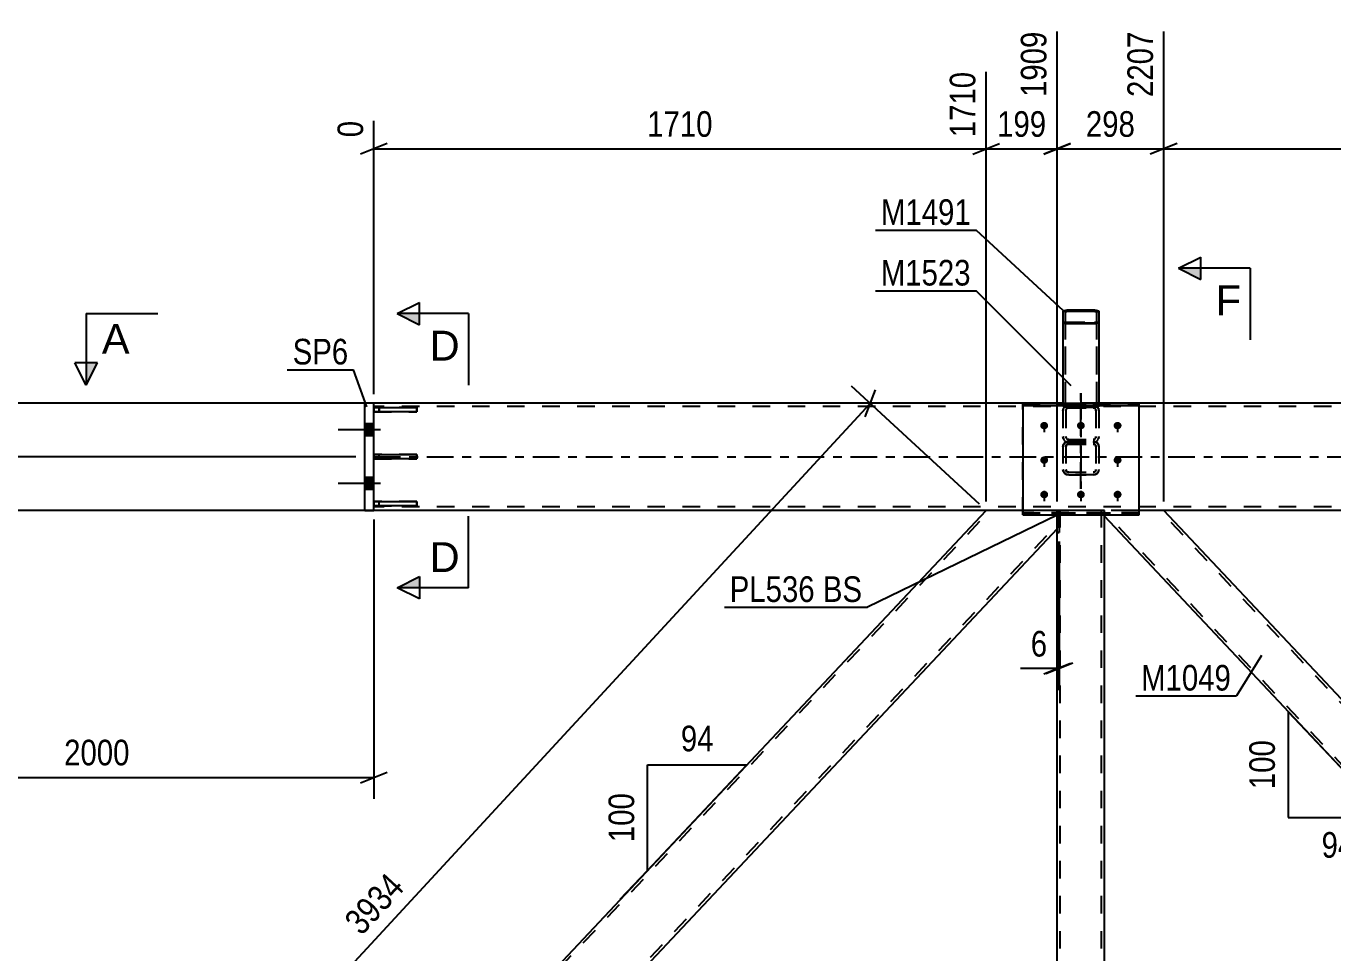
# Model space of a CAD drawing. Header units: millimetres. Extents: x -185 to 1004, y -593 to 248.
# Drawn here: x -57 to 89.1, y -55.4 to 48.1 of the extents above; entities that cross this region are included whole.
import ezdxf

# ---------------------------------------------------------------- set-up
doc = ezdxf.new("R2010")
doc.units = ezdxf.units.MM
doc.linetypes.add('DXK_LINE_DOT2', pattern=[3.9198, 1.9599, -1.9599])
doc.linetypes.add('DXK_LINE_DOT3', pattern=[5.9187, 2.979, -0.9799, 0.9799, -0.9799])
doc.styles.add('Arial', font='ARIAL.TTF', dxfattribs={"height": 0.2})
doc.styles.add('Arial Narrow', font='ARIALN.TTF', dxfattribs={"height": 0.2})

# ---------------------------------------------------------------- blocks, each defined once
blk = doc.blocks.new('Part-761544866-1403 - 1400')
at = {"color": 2, "linetype": 'Continuous'}
for p, q in [((58.95, 16.23), (58.91, 16.16)), ((58.91, 16.16), (58.91, 5.95)), ((59.05, 16.28), (58.95, 16.23)), ((59.21, 16.32), (59.05, 16.28)), ((59.15, 16.16), (59.17, 16.19)), ((59.15, 16.16), (59.15, 15.05)), ((59.17, 16.19), (59.22, 16.22)), ((59.39, 16.33), (59.21, 16.32)), ((59.22, 16.22), (59.3, 16.24)), ((59.3, 16.24), (59.39, 16.25)), ((59.39, 16.33), (62.43, 16.33)), ((59.39, 16.25), (62.43, 16.25)), ((62.61, 16.32), (62.43, 16.33)), ((62.43, 16.25), (62.52, 16.24)), ((62.52, 16.24), (62.6, 16.22)), ((62.6, 16.22), (62.65, 16.19)), ((62.77, 16.28), (62.61, 16.32)), ((62.65, 16.19), (62.67, 16.16)), ((62.67, 16.16), (62.67, 15.05)), ((62.87, 16.23), (62.77, 16.28)), ((62.91, 16.16), (62.87, 16.23)), ((62.91, 16.16), (62.91, 5.95)), ((58.91, 15.05), (58.95, 14.99)), ((58.95, 14.99), (59.05, 14.93)), ((59.05, 14.93), (59.21, 14.89)), ((59.17, 15.02), (59.15, 15.05)), ((59.22, 14.99), (59.17, 15.02)), ((59.21, 14.89), (59.39, 14.88)), ((59.3, 14.97), (59.22, 14.99)), ((59.39, 14.97), (59.3, 14.97)), ((59.39, 14.97), (62.43, 14.97)), ((59.39, 14.88), (62.43, 14.88)), ((62.52, 14.97), (62.43, 14.97)), ((62.43, 14.88), (62.61, 14.89)), ((62.6, 14.99), (62.52, 14.97)), ((62.65, 15.02), (62.6, 14.99)), ((62.61, 14.89), (62.77, 14.93)), ((62.67, 15.05), (62.65, 15.02)), ((62.77, 14.93), (62.87, 14.99)), ((62.87, 14.99), (62.91, 15.05))]:
    blk.add_line(p, q, dxfattribs=at)
at = {"color": 7, "linetype": 'DXK_LINE_DOT2'}
for p, q in [((59.15, 15.05), (59.15, 5.69)), ((62.67, 15.05), (62.67, 5.69)), ((62.91, 6), (58.91, 6)), ((58.91, 5.95), (58.91, 5.69)), ((62.91, 5.95), (62.91, 5.69)), ((58.91, 5.83), (59.15, 5.83)), ((58.95, 5.62), (58.91, 5.69)), ((59.05, 5.56), (58.95, 5.62)), ((59.21, 5.53), (59.05, 5.56)), ((59.15, 5.69), (59.17, 5.65)), ((59.17, 5.65), (59.22, 5.63)), ((59.39, 5.51), (59.21, 5.53)), ((59.22, 5.63), (59.3, 5.61)), ((59.3, 5.61), (59.39, 5.6)), ((59.39, 5.6), (62.43, 5.6)), ((59.39, 5.51), (62.43, 5.51)), ((62.43, 5.6), (62.52, 5.61)), ((62.61, 5.53), (62.43, 5.51)), ((62.52, 5.61), (62.6, 5.63)), ((62.6, 5.63), (62.65, 5.65)), ((62.77, 5.56), (62.61, 5.53)), ((62.65, 5.65), (62.67, 5.69)), ((62.67, 5.83), (62.91, 5.83)), ((62.87, 5.62), (62.77, 5.56)), ((62.91, 5.69), (62.87, 5.62))]:
    blk.add_line(p, q, dxfattribs=at)
blk = doc.blocks.new('Part-761544866-1404 - 1400')
at = {"color": 2, "linetype": 'Continuous'}
for p, q in [((58.91, 16.22), (58.95, 16.29)), ((58.91, 16.22), (58.91, 6)), ((58.95, 16.29), (59.05, 16.35)), ((59.05, 16.35), (59.21, 16.38)), ((59.21, 16.38), (59.39, 16.4)), ((59.39, 16.4), (62.43, 16.4)), ((62.43, 16.4), (62.61, 16.38)), ((62.61, 16.38), (62.77, 16.35)), ((62.77, 16.35), (62.87, 16.29)), ((62.87, 16.29), (62.91, 16.22)), ((62.91, 16.22), (62.91, 16.16))]:
    blk.add_line(p, q, dxfattribs=at)
at = {"color": 7, "linetype": 'DXK_LINE_DOT2'}
for p, q in [((59.17, 16.26), (59.15, 16.22)), ((59.15, 16.22), (59.15, 5.68)), ((59.22, 16.28), (59.17, 16.26)), ((59.3, 16.3), (59.22, 16.28)), ((59.39, 16.31), (59.3, 16.3)), ((59.39, 16.31), (62.43, 16.31)), ((62.52, 16.3), (62.43, 16.31)), ((62.6, 16.28), (62.52, 16.3)), ((62.65, 16.26), (62.6, 16.28)), ((62.67, 16.22), (62.65, 16.26)), ((62.67, 16.22), (62.67, 5.68)), ((62.91, 16.16), (62.91, 5.68)), ((58.95, 15.05), (58.91, 15.12)), ((59.05, 14.99), (58.95, 15.05)), ((59.21, 14.95), (59.05, 14.99)), ((59.15, 15.12), (59.17, 15.08)), ((59.17, 15.08), (59.22, 15.05)), ((59.39, 14.94), (59.21, 14.95)), ((59.22, 15.05), (59.3, 15.04)), ((59.3, 15.04), (59.39, 15.03)), ((59.39, 15.03), (62.43, 15.03)), ((59.39, 14.94), (62.43, 14.94)), ((62.43, 15.03), (62.52, 15.04)), ((62.61, 14.95), (62.43, 14.94)), ((62.52, 15.04), (62.6, 15.05)), ((62.6, 15.05), (62.65, 15.08)), ((62.77, 14.99), (62.61, 14.95)), ((62.65, 15.08), (62.67, 15.12)), ((62.87, 15.05), (62.77, 14.99)), ((62.91, 15.12), (62.87, 15.05)), ((62.91, 6), (58.91, 6)), ((58.91, 6), (58.91, 5.68)), ((58.91, 5.83), (59.15, 5.83)), ((58.91, 5.68), (58.95, 5.61)), ((58.95, 5.61), (59.05, 5.56)), ((59.05, 5.56), (59.21, 5.52)), ((59.17, 5.65), (59.15, 5.68)), ((59.22, 5.62), (59.17, 5.65)), ((59.21, 5.52), (59.39, 5.51)), ((59.3, 5.6), (59.22, 5.62)), ((59.39, 5.59), (59.3, 5.6)), ((62.43, 5.59), (59.39, 5.59)), ((62.43, 5.51), (59.39, 5.51)), ((62.52, 5.6), (62.43, 5.59)), ((62.43, 5.51), (62.61, 5.52)), ((62.6, 5.62), (62.52, 5.6)), ((62.65, 5.65), (62.6, 5.62)), ((62.61, 5.52), (62.77, 5.56)), ((62.67, 5.68), (62.65, 5.65)), ((62.67, 5.83), (62.91, 5.83)), ((62.77, 5.56), (62.87, 5.61)), ((62.87, 5.61), (62.91, 5.68))]:
    blk.add_line(p, q, dxfattribs=at)
blk = doc.blocks.new('Part-761544866-1438 - 1400')
at = {"color": 7, "linetype": 'DXK_LINE_DOT2'}
for p, q in [((172.07, -6), (63.54, -121.41)), ((178.26, -6.19), (69.73, -121.6)), ((178.26, -6), (171.64, -6)), ((120.9, -59.95), (117.28, -63.8)), ((124.53, -63.8), (120.9, -67.65)), ((70.17, -121.6), (63.54, -121.6))]:
    blk.add_line(p, q, dxfattribs=at)
at = {"color": 2, "linetype": 'Continuous'}
for p, q in [((171.64, -6), (120.9, -59.95)), ((178.26, -6.66), (124.53, -63.8)), ((178.26, -6.66), (178.26, -6)), ((117.28, -63.8), (63.54, -120.94)), ((120.9, -67.65), (70.17, -121.6)), ((63.54, -121.6), (63.54, -120.94))]:
    blk.add_line(p, q, dxfattribs=at)
blk = doc.blocks.new('Part-761544866-1995 - 1400')
at = {"color": 7, "linetype": 'DXK_LINE_DOT3'}
blk.add_line((60.91, 7.12), (60.91, -3.58), dxfattribs=at)
at = {"color": 7, "linetype": 'DXK_LINE_DOT2'}
for p, q in [((58.91, 5.14), (58.96, 5.41)), ((58.91, 5.14), (58.91, -1.44)), ((59.26, 5.28), (59.23, 5.14)), ((59.23, 5.14), (59.23, -1.44)), ((59.31, 5.77), (59.55, 5.83)), ((59.55, 5.49), (59.43, 5.46)), ((59.55, 5.83), (62.27, 5.83)), ((59.55, 5.49), (62.27, 5.49)), ((62.27, 5.83), (62.52, 5.77)), ((62.39, 5.46), (62.27, 5.49)), ((62.59, 5.14), (62.57, 5.28)), ((62.59, 5.14), (62.59, -1.44)), ((62.86, 5.41), (62.91, 5.14)), ((62.91, 5.14), (62.91, -1.44)), ((58.96, 1.99), (58.91, 2.25)), ((59.1, 1.55), (58.96, 1.35)), ((59.31, 1.68), (59.1, 1.55)), ((59.23, 2.25), (59.26, 2.12)), ((59.55, 1.72), (59.31, 1.68)), ((59.55, 1.57), (59.31, 1.62)), ((59.43, 1.94), (59.55, 1.91)), ((59.55, 1.91), (62.27, 1.91)), ((59.55, 1.72), (62.27, 1.72)), ((59.55, 1.57), (62.27, 1.57)), ((62.27, 1.91), (62.39, 1.94)), ((62.52, 1.68), (62.27, 1.72)), ((62.52, 1.62), (62.27, 1.57)), ((62.72, 1.55), (62.52, 1.68)), ((62.57, 2.12), (62.59, 2.25)), ((62.86, 1.35), (62.72, 1.55)), ((62.91, 2.25), (62.86, 1.99)), ((58.96, 1.35), (58.91, 1.12)), ((59.23, 1.12), (59.26, 1.24)), ((59.26, 1.24), (59.32, 1.33)), ((59.32, 1.33), (59.43, 1.4)), ((59.43, 1.4), (59.55, 1.42)), ((59.55, 1.42), (62.27, 1.42)), ((62.27, 1.42), (62.39, 1.4)), ((62.39, 1.4), (62.5, 1.33)), ((62.5, 1.33), (62.57, 1.24)), ((62.57, 1.24), (62.59, 1.12)), ((62.91, 1.12), (62.86, 1.35)), ((58.91, -1.44), (58.96, -1.67)), ((59.26, -1.55), (59.23, -1.44)), ((62.59, -1.44), (62.57, -1.55)), ((62.86, -1.67), (62.91, -1.44)), ((58.96, -1.67), (59.1, -1.86)), ((59.1, -1.86), (59.31, -1.99)), ((59.32, -1.65), (59.26, -1.55)), ((59.31, -1.99), (59.55, -2.04)), ((59.43, -1.71), (59.32, -1.65)), ((59.55, -1.74), (59.43, -1.71)), ((59.55, -1.74), (62.27, -1.74)), ((59.55, -2.04), (62.27, -2.04)), ((62.39, -1.71), (62.27, -1.74)), ((62.27, -2.04), (62.52, -1.99)), ((62.5, -1.65), (62.39, -1.71)), ((62.57, -1.55), (62.5, -1.65)), ((62.52, -1.99), (62.72, -1.86)), ((62.72, -1.86), (62.86, -1.67))]:
    blk.add_line(p, q, dxfattribs=at)
for centre, radius, start, end in [((59.58, 5.17), 0.662, 114.32, 159.2417), ((59.56, 5.16), 0.331, 114.32, 159.2417), ((62.26, 5.16), 0.331, 20.7583, 65.68), ((62.24, 5.17), 0.662, 20.7583, 65.68), ((59.58, 2.22), 0.662, 200.7583, 245.68), ((59.56, 2.24), 0.331, 200.7583, 245.68), ((62.26, 2.24), 0.331, 294.32, 339.2417), ((62.24, 2.22), 0.662, 294.32, 339.2417)]:
    blk.add_arc(centre, radius, start, end, dxfattribs=at)
blk = doc.blocks.new('Bolt-761544866-2070 - 1400')
at = {"linetype": 'Continuous'}
for points in [[(56.81, 3.89), (56.9, 3.88), (56.99, 3.85), (57.07, 3.81), (57.14, 3.75), (57.19, 3.68), (57.23, 3.6), (57.25, 3.52), (57.25, 3.43), (57.23, 3.35), (57.19, 3.27), (57.14, 3.2), (57.07, 3.14), (56.99, 3.1), (56.9, 3.07), (56.81, 3.06), (56.72, 3.07), (56.63, 3.1), (56.55, 3.14), (56.48, 3.2), (56.43, 3.27), (56.39, 3.35), (56.37, 3.43), (56.37, 3.52), (56.39, 3.6), (56.43, 3.68), (56.48, 3.75), (56.55, 3.81), (56.63, 3.85), (56.72, 3.88)], [(60.91, 3.89), (61, 3.88), (61.09, 3.85), (61.17, 3.81), (61.24, 3.75), (61.29, 3.68), (61.33, 3.6), (61.35, 3.52), (61.35, 3.43), (61.33, 3.35), (61.29, 3.27), (61.24, 3.2), (61.17, 3.14), (61.09, 3.1), (61, 3.07), (60.91, 3.06), (60.82, 3.07), (60.73, 3.1), (60.65, 3.14), (60.58, 3.2), (60.53, 3.27), (60.49, 3.35), (60.47, 3.43), (60.47, 3.52), (60.49, 3.6), (60.53, 3.68), (60.58, 3.75), (60.65, 3.81), (60.73, 3.85), (60.82, 3.88)], [(65.01, 3.89), (65.1, 3.88), (65.19, 3.85), (65.27, 3.81), (65.34, 3.75), (65.39, 3.68), (65.43, 3.6), (65.45, 3.52), (65.45, 3.43), (65.43, 3.35), (65.39, 3.27), (65.34, 3.2), (65.27, 3.14), (65.19, 3.1), (65.1, 3.07), (65.01, 3.06), (64.92, 3.07), (64.83, 3.1), (64.75, 3.14), (64.68, 3.2), (64.63, 3.27), (64.59, 3.35), (64.57, 3.43), (64.57, 3.52), (64.59, 3.6), (64.63, 3.68), (64.68, 3.75), (64.75, 3.81), (64.83, 3.85), (64.92, 3.88)], [(56.81, 0.04), (56.9, 0.03), (56.99, 0), (57.07, -0.04), (57.14, -0.1), (57.19, -0.17), (57.23, -0.25), (57.25, -0.33), (57.25, -0.42), (57.23, -0.5), (57.19, -0.58), (57.14, -0.65), (57.07, -0.71), (56.99, -0.75), (56.9, -0.78), (56.81, -0.79), (56.72, -0.78), (56.63, -0.75), (56.55, -0.71), (56.48, -0.65), (56.43, -0.58), (56.39, -0.5), (56.37, -0.42), (56.37, -0.33), (56.39, -0.25), (56.43, -0.17), (56.48, -0.1), (56.55, -0.04), (56.63, 0), (56.72, 0.03)], [(65.01, 0.04), (65.1, 0.03), (65.19, 0), (65.27, -0.04), (65.34, -0.1), (65.39, -0.17), (65.43, -0.25), (65.45, -0.33), (65.45, -0.42), (65.43, -0.5), (65.39, -0.58), (65.34, -0.65), (65.27, -0.71), (65.19, -0.75), (65.1, -0.78), (65.01, -0.79), (64.92, -0.78), (64.83, -0.75), (64.75, -0.71), (64.68, -0.65), (64.63, -0.58), (64.59, -0.5), (64.57, -0.42), (64.57, -0.33), (64.59, -0.25), (64.63, -0.17), (64.68, -0.1), (64.75, -0.04), (64.83, 0), (64.92, 0.03)], [(56.81, -3.82), (56.9, -3.83), (56.99, -3.85), (57.07, -3.89), (57.14, -3.95), (57.19, -4.02), (57.23, -4.1), (57.25, -4.19), (57.25, -4.27), (57.23, -4.36), (57.19, -4.44), (57.14, -4.51), (57.07, -4.56), (56.99, -4.61), (56.9, -4.63), (56.81, -4.64), (56.72, -4.63), (56.63, -4.61), (56.55, -4.56), (56.48, -4.51), (56.43, -4.44), (56.39, -4.36), (56.37, -4.27), (56.37, -4.19), (56.39, -4.1), (56.43, -4.02), (56.48, -3.95), (56.55, -3.89), (56.63, -3.85), (56.72, -3.83)], [(60.91, -3.82), (61, -3.83), (61.09, -3.85), (61.17, -3.89), (61.24, -3.95), (61.29, -4.02), (61.33, -4.1), (61.35, -4.19), (61.35, -4.27), (61.33, -4.36), (61.29, -4.44), (61.24, -4.51), (61.17, -4.56), (61.09, -4.61), (61, -4.63), (60.91, -4.64), (60.82, -4.63), (60.73, -4.61), (60.65, -4.56), (60.58, -4.51), (60.53, -4.44), (60.49, -4.36), (60.47, -4.27), (60.47, -4.19), (60.49, -4.1), (60.53, -4.02), (60.58, -3.95), (60.65, -3.89), (60.73, -3.85), (60.82, -3.83)], [(65.01, -3.82), (65.1, -3.83), (65.19, -3.85), (65.27, -3.89), (65.34, -3.95), (65.39, -4.02), (65.43, -4.1), (65.45, -4.19), (65.45, -4.27), (65.43, -4.36), (65.39, -4.44), (65.34, -4.51), (65.27, -4.56), (65.19, -4.61), (65.1, -4.63), (65.01, -4.64), (64.92, -4.63), (64.83, -4.61), (64.75, -4.56), (64.68, -4.51), (64.63, -4.44), (64.59, -4.36), (64.57, -4.27), (64.57, -4.19), (64.59, -4.1), (64.63, -4.02), (64.68, -3.95), (64.75, -3.89), (64.83, -3.85), (64.92, -3.83)]]:
    blk.add_hatch(color=1, dxfattribs=at).paths.add_polyline_path(points)
at = {"color": 1, "linetype": 'Continuous'}
for p, q in [((56.81, 3.87), (56.81, 2.74)), ((60.91, 3.87), (60.91, 2.74)), ((65.01, 3.87), (65.01, 2.74)), ((56.81, 0.02), (56.81, -1.12)), ((65.01, 0.02), (65.01, -1.12)), ((56.81, -3.83), (56.81, -4.97)), ((60.91, -3.83), (60.91, -4.97)), ((65.01, -3.83), (65.01, -4.97))]:
    blk.add_line(p, q, dxfattribs=at)
blk = doc.blocks.new('Part-761544866-1566 - 1400')
at = {"color": 2, "linetype": 'Continuous'}
for p, q in [((-19.1, -6), (-19.1, 6)), ((-18.1, 6), (-19.1, 6)), ((-18.1, -6), (-18.1, 6)), ((-19.1, -6), (-18.1, -6))]:
    blk.add_line(p, q, dxfattribs=at)
blk = doc.blocks.new('Part-761544866-1634 - 1400')
at = {"color": 2, "linetype": 'Continuous'}
for p, q in [((-56.46, -119.54), (50.32, -6)), ((50.38, -6), (50.38, -6)), ((54.41, -6), (50.38, -6)), ((58.26, -7.13), (58.26, -6.48)), ((58.26, -8.06), (5.84, -63.8)), ((-48.51, -121.6), (0.9, -69.05)), ((-56.46, -121.6), (-56.46, -119.54)), ((-56.46, -121.6), (-48.58, -121.6))]:
    blk.add_line(p, q, dxfattribs=at)
at = {"color": 7, "linetype": 'DXK_LINE_DOT2'}
for p, q in [((-56.46, -120), (50.76, -6)), ((50.38, -6), (50.32, -6)), ((58.26, -6), (54.41, -6)), ((58.26, -6.48), (58.26, -6)), ((58.26, -8.06), (58.26, -7.13)), ((-48.95, -121.6), (58.26, -7.59)), ((5.84, -63.8), (0.9, -69.05)), ((-48.58, -121.6), (-48.51, -121.6))]:
    blk.add_line(p, q, dxfattribs=at)
blk = doc.blocks.new('Part-761544866-1854 - 1400')
at = {"color": 2, "linetype": 'Continuous'}
for p, q in [((-18.1, -5.5), (-18.1, -5.02)), ((-18.1, -5.02), (-13.3, -5.02)), ((-13.3, -5.5), (-18.1, -5.5)), ((-13.3, -5.02), (-13.3, -5.5))]:
    blk.add_line(p, q, dxfattribs=at)
at = {"color": 7, "linetype": 'DXK_LINE_DOT2'}
blk.add_line((-17.5, -5.5), (-17.5, -5.02), dxfattribs=at)
blk = doc.blocks.new('Part-761544866-1824 - 1400')
at = {"color": 7, "linetype": 'DXK_LINE_DOT2'}
for p, q in [((58.5, -6), (58.26, -6)), ((58.26, -6.48), (58.26, -6)), ((58.5, -6.48), (58.5, -6))]:
    blk.add_line(p, q, dxfattribs=at)
at = {"color": 2, "linetype": 'Continuous'}
for p, q in [((58.26, -8.46), (58.26, -6.48)), ((58.5, -6.48), (58.5, -8.46)), ((58.5, -8.46), (58.26, -8.46))]:
    blk.add_line(p, q, dxfattribs=at)
blk = doc.blocks.new('Part-761544866-1829 - 1400')
at = {"color": 7, "linetype": 'DXK_LINE_DOT2'}
for p, q in [((58.26, -6), (58.5, -6)), ((58.26, -6), (58.26, -8.46)), ((58.5, -6), (58.5, -8.46)), ((58.26, -8.46), (58.5, -8.46))]:
    blk.add_line(p, q, dxfattribs=at)
blk = doc.blocks.new('Part-761544866-1851 - 1400')
at = {"color": 7, "linetype": 'DXK_LINE_DOT2'}
for p, q in [((-13.3, -5.02), (-18.1, -5.02)), ((-18.1, -5.02), (-18.1, -5.5)), ((-18.1, -5.5), (-13.3, -5.5)), ((-17.5, -5.5), (-17.5, -5.02)), ((-13.3, -5.5), (-13.3, -5.02))]:
    blk.add_line(p, q, dxfattribs=at)
blk = doc.blocks.new('Part-761544866-1852 - 1400')
at = {"color": 7, "linetype": 'DXK_LINE_DOT2'}
for p, q in [((-13.3, 5.5), (-18.1, 5.5)), ((-18.1, 5.5), (-18.1, 5.02)), ((-18.1, 5.02), (-13.3, 5.02)), ((-17.5, 5.5), (-17.5, 5.02)), ((-13.3, 5.02), (-13.3, 5.5))]:
    blk.add_line(p, q, dxfattribs=at)
blk = doc.blocks.new('Part-761544866-1853 - 1400')
at = {"color": 7, "linetype": 'DXK_LINE_DOT2'}
for p, q in [((-13.3, 0.24), (-18.1, 0.24)), ((-18.1, 0.24), (-18.1, -0.24)), ((-17.5, -0.24), (-17.5, 0.24)), ((-13.3, -0.24), (-13.3, 0.24)), ((-18.1, -0.24), (-13.3, -0.24))]:
    blk.add_line(p, q, dxfattribs=at)
blk = doc.blocks.new('Part-761544866-1855 - 1400')
at = {"color": 2, "linetype": 'Continuous'}
for p, q in [((-18.1, 5.5), (-13.3, 5.5)), ((-18.1, 5.5), (-18.1, 5.02)), ((-13.3, 5.02), (-18.1, 5.02)), ((-13.3, 5.5), (-13.3, 5.02))]:
    blk.add_line(p, q, dxfattribs=at)
at = {"color": 7, "linetype": 'DXK_LINE_DOT2'}
blk.add_line((-17.5, 5.02), (-17.5, 5.5), dxfattribs=at)
blk = doc.blocks.new('Part-761544866-2069 - 1400')
at = {"color": 2, "linetype": 'Continuous'}
for p, q in [((67.41, 5.95), (54.41, 5.95)), ((54.41, 5.95), (54.41, -6.48)), ((67.41, -6.48), (67.41, 5.95)), ((54.41, 5.73), (67.41, 5.73)), ((54.41, -6.48), (67.41, -6.48))]:
    blk.add_line(p, q, dxfattribs=at)
at = {"color": 7, "linetype": 'DXK_LINE_DOT2'}
blk.add_line((54.41, -6.27), (67.41, -6.27), dxfattribs=at)
blk = doc.blocks.new('Part-761544866-1856 - 1400')
at = {"color": 2, "linetype": 'Continuous'}
for p, q in [((-18.1, -0.24), (-18.1, 0.24)), ((-18.1, 0.24), (-13.3, 0.24)), ((-13.3, 0.24), (-13.3, -0.24)), ((-13.3, -0.24), (-18.1, -0.24))]:
    blk.add_line(p, q, dxfattribs=at)
at = {"color": 7, "linetype": 'DXK_LINE_DOT2'}
blk.add_line((-17.5, -0.24), (-17.5, 0.24), dxfattribs=at)
blk = doc.blocks.new('Part-761544866-1874 - 1400')
at = {"color": 2, "linetype": 'Continuous'}
for p, q in [((58.91, 6), (-18.1, 6)), ((298.9, 6), (62.91, 6)), ((50.38, -6), (-18.1, -6)), ((294.4, -6), (67.41, -6))]:
    blk.add_line(p, q, dxfattribs=at)
at = {"color": 7, "linetype": 'DXK_LINE_DOT2'}
for p, q in [((-18.1, -6), (-18.1, 6)), ((62.91, 6), (58.91, 6)), ((919.9, 5.6), (-18.1, 5.6)), ((919.9, -5.6), (-18.1, -5.6)), ((67.41, -6), (50.38, -6))]:
    blk.add_line(p, q, dxfattribs=at)
at = {"color": 7, "linetype": 'DXK_LINE_DOT3'}
blk.add_line((-18.1, 0), (919.9, 0), dxfattribs=at)
blk = doc.blocks.new('Part-761544866-1945 - 1400')
at = {"color": 7, "linetype": 'DXK_LINE_DOT2'}
for p, q in [((70.17, -6), (63.54, -6)), ((63.54, -6.48), (63.54, -6)), ((117.5, -63.57), (63.54, -6.19)), ((120.68, -60.18), (69.73, -6)), ((120.87, -59.98), (120.46, -60.41)), ((117.5, -63.57), (117.51, -63.55))]:
    blk.add_line(p, q, dxfattribs=at)
at = {"color": 2, "linetype": 'Continuous'}
for p, q in [((63.54, -6.66), (63.54, -6.48)), ((117.28, -63.8), (63.54, -6.66)), ((120.9, -59.95), (70.17, -6)), ((120.46, -60.41), (117.28, -63.8)), ((120.9, -59.95), (120.46, -60.41))]:
    blk.add_line(p, q, dxfattribs=at)
blk = doc.blocks.new('Part-761544866-1970 - 1400')
at = {"color": 7, "linetype": 'DXK_LINE_DOT2'}
for p, q in [((63.54, -6), (58.26, -6)), ((58.26, -8.46), (58.26, -6)), ((58.58, -121.6), (58.58, -6)), ((63.22, -121.6), (63.22, -6)), ((63.54, -6.66), (63.54, -6)), ((58.26, -121.6), (58.26, -119.14)), ((63.54, -121.6), (63.54, -120.94)), ((63.54, -121.6), (58.26, -121.6))]:
    blk.add_line(p, q, dxfattribs=at)
at = {"color": 2, "linetype": 'Continuous'}
for p, q in [((63.54, -120.94), (63.54, -6.66)), ((58.26, -119.14), (58.26, -8.46))]:
    blk.add_line(p, q, dxfattribs=at)
blk = doc.blocks.new('Bolt-761544866-2051 - 1400')
at = {"linetype": 'Continuous'}
for points in [[(-19.1, 3.66), (-19.1, 2.34), (-18.1, 2.34), (-18.1, 3.66)], [(-19.1, 3.66), (-19.1, 2.34), (-18.1, 2.34), (-18.1, 3.66)], [(-19.1, -2.34), (-19.1, -3.66), (-18.1, -3.66), (-18.1, -2.34)], [(-19.1, -2.34), (-19.1, -3.66), (-18.1, -3.66), (-18.1, -2.34)]]:
    blk.add_hatch(color=1, dxfattribs=at).paths.add_polyline_path(points)
at = {"color": 1, "linetype": 'Continuous'}
for p, q in [((-17.34, 3), (-22.1, 3)), ((-17.34, 3), (-22.1, 3)), ((-18.1, 3.66), (-19.1, 3.66)), ((-18.1, 3.66), (-19.1, 3.66)), ((-18.1, 2.34), (-19.1, 2.34)), ((-18.1, 2.34), (-19.1, 2.34)), ((-18.1, -2.34), (-19.1, -2.34)), ((-18.1, -2.34), (-19.1, -2.34)), ((-17.34, -3), (-22.1, -3)), ((-17.34, -3), (-22.1, -3)), ((-18.1, -3.66), (-19.1, -3.66)), ((-18.1, -3.66), (-19.1, -3.66))]:
    blk.add_line(p, q, dxfattribs=at)
blk = doc.blocks.new('Part-761544866-2052 - 1400')
at = {"color": 7, "linetype": 'DXK_LINE_DOT3'}
blk.add_line((60.91, -3.58), (60.91, 7.12), dxfattribs=at)
at = {"color": 7, "linetype": 'DXK_LINE_DOT2'}
for p, q in [((58.96, 5.41), (58.91, 5.14)), ((58.91, 5.14), (58.91, -1.44)), ((59.23, 5.14), (59.26, 5.27)), ((59.23, 5.14), (59.23, -1.44)), ((59.55, 5.83), (59.31, 5.77)), ((59.43, 5.46), (59.55, 5.48)), ((59.55, 5.83), (62.27, 5.83)), ((59.55, 5.48), (62.27, 5.48)), ((62.52, 5.77), (62.27, 5.83)), ((62.27, 5.48), (62.39, 5.46)), ((62.57, 5.27), (62.59, 5.14)), ((62.59, 5.14), (62.59, -1.44)), ((62.91, 5.14), (62.86, 5.41)), ((62.91, 5.14), (62.91, -1.44)), ((58.91, 2.25), (58.96, 1.99)), ((58.96, 1.35), (59.1, 1.55)), ((59.1, 1.55), (59.31, 1.68)), ((59.26, 2.12), (59.23, 2.25)), ((59.31, 1.68), (59.55, 1.72)), ((59.31, 1.62), (59.43, 1.59)), ((59.55, 1.91), (59.43, 1.94)), ((59.43, 1.59), (59.55, 1.57)), ((59.55, 1.91), (62.27, 1.91)), ((59.55, 1.72), (62.27, 1.72)), ((59.55, 1.57), (62.27, 1.57)), ((62.39, 1.94), (62.27, 1.91)), ((62.27, 1.72), (62.52, 1.68)), ((62.27, 1.57), (62.5, 1.62)), ((62.5, 1.62), (62.52, 1.62)), ((62.52, 1.68), (62.72, 1.55)), ((62.59, 2.25), (62.57, 2.12)), ((62.72, 1.55), (62.86, 1.35)), ((62.86, 1.99), (62.91, 2.25)), ((58.91, 1.12), (58.96, 1.35)), ((59.26, 1.23), (59.23, 1.12)), ((59.32, 1.33), (59.26, 1.23)), ((59.43, 1.4), (59.32, 1.33)), ((59.55, 1.42), (59.43, 1.4)), ((59.55, 1.42), (62.27, 1.42)), ((62.39, 1.4), (62.27, 1.42)), ((62.5, 1.33), (62.39, 1.4)), ((62.57, 1.23), (62.5, 1.33)), ((62.59, 1.12), (62.57, 1.23)), ((62.86, 1.35), (62.91, 1.12)), ((58.96, -1.67), (58.91, -1.44)), ((59.23, -1.44), (59.26, -1.55)), ((62.57, -1.55), (62.59, -1.44)), ((62.91, -1.44), (62.86, -1.67)), ((59.1, -1.86), (58.96, -1.67)), ((59.31, -1.99), (59.1, -1.86)), ((59.26, -1.55), (59.32, -1.65)), ((59.55, -2.04), (59.31, -1.99)), ((59.32, -1.65), (59.43, -1.71)), ((59.43, -1.71), (59.55, -1.74)), ((59.55, -1.74), (62.27, -1.74)), ((62.27, -2.04), (59.55, -2.04)), ((62.27, -1.74), (62.39, -1.71)), ((62.52, -1.99), (62.27, -2.04)), ((62.39, -1.71), (62.5, -1.65)), ((62.5, -1.65), (62.57, -1.55)), ((62.72, -1.86), (62.52, -1.99)), ((62.86, -1.67), (62.72, -1.86))]:
    blk.add_line(p, q, dxfattribs=at)
for centre, radius, start, end in [((59.58, 5.17), 0.662, 114.3199, 159.2417), ((59.56, 5.16), 0.331, 114.3199, 159.2417), ((62.26, 5.16), 0.331, 20.7583, 65.6801), ((62.24, 5.17), 0.662, 20.7583, 65.6801), ((59.58, 2.22), 0.662, 200.7583, 245.6801), ((59.56, 2.24), 0.331, 200.7583, 245.6801), ((62.26, 2.24), 0.331, 294.3199, 339.2417), ((62.24, 2.22), 0.662, 294.3199, 339.2417)]:
    blk.add_arc(centre, radius, start, end, dxfattribs=at)
blk = doc.blocks.new('Part-761544866-2060 - 1400')
at = {"color": 7, "linetype": 'DXK_LINE_DOT2'}
for p, q in [((54.41, -6.49), (54.41, 5.95)), ((54.41, 5.95), (67.41, 5.95)), ((67.41, -6.49), (67.41, 5.95)), ((54.41, 5.73), (67.41, 5.73)), ((67.41, -6.27), (54.41, -6.27)), ((67.41, -6.49), (54.41, -6.49))]:
    blk.add_line(p, q, dxfattribs=at)
blk = doc.blocks.new('Bolt-761544866-2061 - 1400')
at = {"color": 1, "linetype": 'DXK_LINE_DOT2'}
for p, q in [((56.81, 3.87), (56.81, 2.74)), ((60.91, 3.87), (60.91, 2.74)), ((65.01, 3.87), (65.01, 2.74)), ((56.81, 0.02), (56.81, -1.12)), ((65.01, 0.02), (65.01, -1.12)), ((56.81, -3.83), (56.81, -4.97)), ((60.91, -3.83), (60.91, -4.97)), ((65.01, -3.83), (65.01, -4.97))]:
    blk.add_line(p, q, dxfattribs=at)
blk = doc.blocks.new('StraightDimension-761544866-7218 - 1400')
at = {"color": 7, "linetype": 'Continuous'}
for p, q in [((50.32, -5), (50.32, 43.02)), ((-18.1, 7), (-18.1, 37.53)), ((-16.6, 35), (-19.6, 33.8)), ((-18.1, 34.4), (50.32, 34.4)), ((48.82, 33.8), (51.82, 35))]:
    blk.add_line(p, q, dxfattribs=at)
at = {"color": 0}
blk.add_wipeout([(20.37, 35.15), (20.37, 39.35), (11.85, 39.35), (11.85, 35.15)], dxfattribs=at)
at = {"color": 3, "style": 'Arial Narrow'}
blk.add_text('1710', height=2.863, dxfattribs=at).set_placement((12.45, 35.75))
at = {"color": 0, "linetype": 'Continuous'}
for points in [[(49.72, 43.62), (45.52, 43.62), (45.52, 35.1), (49.72, 35.1)], [(-18.7, 38.13), (-22.9, 38.13), (-22.9, 35.1), (-18.7, 35.1)]]:
    blk.add_wipeout(points, dxfattribs=at)
at = {"color": 3, "linetype": 'Continuous', "style": 'Arial Narrow'}
for s, height, p in [('1710', 2.863, (49.12, 35.7)), ('0', 2.86, (-19.3, 35.7))]:
    blk.add_text(s, height=height, rotation=90.0002, dxfattribs=at).set_placement(p)
blk = doc.blocks.new('StraightDimension-761544866-2176 - 1400')
at = {"color": 7, "linetype": 'Continuous'}
for p, q in [((49.58, -5.32), (35.29, 7.89)), ((36.8, 4.44), (37.96, 7.46)), ((-69.41, -109.64), (37.38, 5.95)), ((-57.19, -120.92), (-71.5, -107.7)), ((-68.83, -108.13), (-69.98, -111.15))]:
    blk.add_line(p, q, dxfattribs=at)
at = {"color": 0}
blk.add_wipeout([(-13.68, -48.21), (-16.76, -45.36), (-22.54, -51.61), (-19.45, -54.46)], dxfattribs=at)
at = {"color": 3, "style": 'Arial Narrow'}
blk.add_text('3934', height=2.863, rotation=47.269, dxfattribs=at).set_placement((-19.49, -53.61))
blk = doc.blocks.new('AngleDimension-761544866-22499 - 1400')
at = {"color": 7, "linetype": 'Continuous'}
for p, q in [((12.49, -34.42), (23.59, -34.42)), ((12.49, -46.23), (23.59, -34.42)), ((12.49, -46.23), (12.49, -34.42)), ((9.44, -49.46), (12.49, -46.23))]:
    blk.add_line(p, q, dxfattribs=at)
at = {"color": 0}
for points in [[(20.46, -33.52), (20.46, -29.32), (15.61, -29.32), (15.61, -33.52)], [(11.59, -36.98), (7.39, -36.98), (7.39, -43.67), (11.59, -43.67)]]:
    blk.add_wipeout(points, dxfattribs=at)
at = {"color": 3, "style": 'Arial Narrow'}
blk.add_text('94', height=2.863, dxfattribs=at).set_placement((16.21, -32.92))
blk.add_text('100', height=2.863, rotation=90.0002, dxfattribs=at).set_placement((10.99, -43.07))
blk = doc.blocks.new('StraightDimension-761544866-7217 - 1400')
at = {"color": 7, "linetype": 'Continuous'}
for p, q in [((58.26, -5), (58.26, 47.52)), ((50.32, -5), (50.32, 43.02)), ((48.82, 33.8), (51.82, 35)), ((50.32, 34.4), (58.26, 34.4)), ((59.76, 35), (56.76, 33.8))]:
    blk.add_line(p, q, dxfattribs=at)
at = {"color": 0}
blk.add_wipeout([(57.63, 35.15), (57.63, 39.35), (50.95, 39.35), (50.95, 35.15)], dxfattribs=at)
at = {"color": 3, "style": 'Arial Narrow'}
blk.add_text('199', height=2.863, dxfattribs=at).set_placement((51.55, 35.75))
at = {"color": 0, "linetype": 'Continuous'}
blk.add_wipeout([(57.66, 48.12), (53.46, 48.12), (53.46, 39.6), (57.66, 39.6)], dxfattribs=at)
at = {"color": 3, "linetype": 'Continuous', "style": 'Arial Narrow'}
blk.add_text('1909', height=2.863, rotation=90.0002, dxfattribs=at).set_placement((57.06, 40.2))
blk = doc.blocks.new('StraightDimension-761544866-3275 - 1400')
at = {"color": 7, "linetype": 'Continuous'}
for p, q in [((-18.1, -7), (-18.1, -38.24)), ((-80, -120.6), (-80, -32.99)), ((-78.5, -35.24), (-81.5, -36.44)), ((-80, -35.84), (-18.1, -35.84)), ((-19.6, -36.44), (-16.6, -35.24))]:
    blk.add_line(p, q, dxfattribs=at)
at = {"color": 0}
blk.add_wipeout([(-44.79, -35.09), (-44.79, -30.89), (-53.31, -30.89), (-53.31, -35.09)], dxfattribs=at)
at = {"color": 3, "style": 'Arial Narrow'}
blk.add_text('2000', height=2.863, dxfattribs=at).set_placement((-52.71, -34.49))
blk = doc.blocks.new('StraightDimension-761544866-2658 - 1400')
at = {"color": 7, "linetype": 'Continuous'}
blk.add_line((62.54, -6), (-93.43, -6), dxfattribs=at)
blk = doc.blocks.new('AngleDimension-761544866-22485 - 1400')
at = {"color": 7, "linetype": 'Continuous'}
for p, q in [((84.09, -28.51), (95.18, -40.31)), ((84.09, -28.51), (84.09, -40.31)), ((91.09, -35.96), (95.18, -40.31)), ((84.09, -40.31), (95.18, -40.31))]:
    blk.add_line(p, q, dxfattribs=at)
at = {"color": 0}
for points in [[(83.19, -31.06), (78.99, -31.06), (78.99, -37.75), (83.19, -37.75)], [(92.06, -45.41), (92.06, -41.21), (87.21, -41.21), (87.21, -45.41)]]:
    blk.add_wipeout(points, dxfattribs=at)
at = {"color": 3, "style": 'Arial Narrow'}
blk.add_text('100', height=2.863, rotation=90.0002, dxfattribs=at).set_placement((82.59, -37.15))
blk.add_text('94', height=2.863, dxfattribs=at).set_placement((87.81, -44.81))
blk = doc.blocks.new('StraightDimension-761544866-3308 - 1400')
at = {"color": 7, "linetype": 'Continuous'}
for p, q in [((-105.79, -1.5), (-106.99, 1.5)), ((-20.1, 0), (-109.24, 0)), ((-106.39, -127.6), (-106.39, 0)), ((-106.99, -126.1), (-105.79, -129.1)), ((-81, -127.6), (-109.24, -127.6))]:
    blk.add_line(p, q, dxfattribs=at)
at = {"color": 0}
blk.add_wipeout([(-107.14, -59.54), (-111.34, -59.54), (-111.34, -68.06), (-107.14, -68.06)], dxfattribs=at)
at = {"color": 3, "style": 'Arial Narrow'}
blk.add_text('3190', height=2.863, rotation=90.0002, dxfattribs=at).set_placement((-107.74, -67.46))
blk = doc.blocks.new('StraightDimension-761544866-3428 - 1400')
at = {"color": 7, "linetype": 'Continuous'}
for p, q in [((58.26, -9.46), (58.26, -26.08)), ((58.5, -9.46), (58.5, -26.08)), ((56.76, -24.28), (59.76, -23.08)), ((60, -23.08), (57, -24.28)), ((58.26, -23.68), (54.18, -23.68)), ((58.26, -23.68), (54.18, -23.68)), ((58.26, -23.68), (58.5, -23.68))]:
    blk.add_line(p, q, dxfattribs=at)
at = {"color": 0}
blk.add_wipeout([(57.74, -22.93), (57.74, -18.73), (54.71, -18.73), (54.71, -22.93)], dxfattribs=at)
at = {"color": 3, "style": 'Arial Narrow'}
blk.add_text('6', height=2.86, dxfattribs=at).set_placement((55.31, -22.33))
blk = doc.blocks.new('StraightDimension-761544866-3461 - 1400')
at = {"color": 7, "linetype": 'Continuous'}
blk.add_line((-19.1, 6), (-121.27, 6), dxfattribs=at)
blk = doc.blocks.new('StraightDimension-761544866-7215 - 1400')
at = {"color": 7, "linetype": 'Continuous'}
for p, q in [((70.17, -5), (70.17, 47.52)), ((171.64, -5), (171.64, 43.02)), ((71.67, 35), (68.67, 33.8)), ((70.17, 34.4), (171.64, 34.4)), ((170.14, 33.8), (173.14, 35))]:
    blk.add_line(p, q, dxfattribs=at)
at = {"color": 0}
blk.add_wipeout([(125.16, 35.15), (125.16, 39.35), (116.65, 39.35), (116.65, 35.15)], dxfattribs=at)
at = {"color": 3, "style": 'Arial Narrow'}
blk.add_text('2537', height=2.863, dxfattribs=at).set_placement((117.25, 35.75))
at = {"color": 0, "linetype": 'Continuous'}
blk.add_wipeout([(171.04, 43.62), (166.84, 43.62), (166.84, 35.1), (171.04, 35.1)], dxfattribs=at)
at = {"color": 3, "linetype": 'Continuous', "style": 'Arial Narrow'}
blk.add_text('4743', height=2.863, rotation=90.0002, dxfattribs=at).set_placement((170.44, 35.7))
blk = doc.blocks.new('StraightDimension-761544866-7216 - 1400')
at = {"color": 7, "linetype": 'Continuous'}
for p, q in [((58.26, -5), (58.26, 47.52)), ((70.17, -5), (70.17, 47.52)), ((56.76, 33.8), (59.76, 35)), ((58.26, 34.4), (70.17, 34.4)), ((71.67, 35), (68.67, 33.8))]:
    blk.add_line(p, q, dxfattribs=at)
at = {"color": 0}
blk.add_wipeout([(67.56, 35.15), (67.56, 39.35), (60.87, 39.35), (60.87, 35.15)], dxfattribs=at)
at = {"color": 3, "style": 'Arial Narrow'}
blk.add_text('298', height=2.863, dxfattribs=at).set_placement((61.47, 35.75))
at = {"color": 0, "linetype": 'Continuous'}
blk.add_wipeout([(69.57, 48.12), (65.37, 48.12), (65.37, 39.6), (69.57, 39.6)], dxfattribs=at)
at = {"color": 3, "linetype": 'Continuous', "style": 'Arial Narrow'}
blk.add_text('2207', height=2.863, rotation=90.0002, dxfattribs=at).set_placement((68.97, 40.2))
blk = doc.blocks.new('Mark-761544866-1562 - 1400')
at = {"color": 0}
blk.add_wipeout([(-20.96, 10.31), (-20.96, 13.31), (-27.17, 13.31), (-27.17, 10.31)], dxfattribs=at)
blk.add_wipeout([(-20.96, 10.31), (-20.96, 13.31), (-27.17, 13.31), (-27.17, 10.31)], dxfattribs=at)
at = {"color": 30, "linetype": 'Continuous'}
for p in [(-27.77, 9.71), (-18.89, 5.59)]:
    blk.add_line(p, (-20.36, 9.71), dxfattribs=at)
at = {"color": 3, "style": 'Arial Narrow'}
blk.add_text('SP6', height=2.863, dxfattribs=at).set_placement((-27.17, 10.31))
blk = doc.blocks.new('SectionMark-761544866-29952 - 1400')
at = {"linetype": 'Continuous'}
for points in [[(74.32, 21.06), (74.32, 19.81), (71.82, 21.06)], [(74.32, -153.4), (74.32, -154.65), (71.82, -154.65)]]:
    blk.add_hatch(color=6, dxfattribs=at).paths.add_polyline_path(points)
at = {"color": 6, "linetype": 'Continuous'}
for p, q in [((71.82, 21.06), (74.32, 22.31)), ((74.32, 19.81), (74.32, 22.31)), ((79.82, 21.06), (71.82, 21.06)), ((71.82, 21.06), (74.32, 19.81)), ((79.82, 21.06), (79.82, 13.06)), ((79.82, -154.65), (79.82, -146.65)), ((71.82, -154.65), (74.32, -153.4)), ((79.82, -154.65), (71.82, -154.65)), ((74.32, -155.9), (71.82, -154.65)), ((74.32, -153.4), (74.32, -155.9))]:
    blk.add_line(p, q, dxfattribs=at)
at = {"color": 0, "linetype": 'Continuous'}
for points in [[(78.82, 15.81), (78.82, 19.31), (75.97, 19.31), (75.97, 15.81)], [(78.82, -152.9), (78.82, -149.4), (75.97, -149.4), (75.97, -152.9)]]:
    blk.add_wipeout(points, dxfattribs=at)
at = {"color": 3, "linetype": 'Continuous', "style": 'Arial'}
for p in [(75.97, 15.81), (75.97, -152.9)]:
    blk.add_text('F', height=3.34, dxfattribs=at).set_placement(p)
blk = doc.blocks.new('Mark-761544866-28863 - 1400')
at = {"color": 0}
blk.add_wipeout([(48.6, 19.13), (48.6, 22.13), (38.55, 22.13), (38.55, 19.13)], dxfattribs=at)
blk.add_wipeout([(48.6, 19.13), (48.6, 22.13), (38.55, 22.13), (38.55, 19.13)], dxfattribs=at)
at = {"color": 30, "linetype": 'Continuous'}
for p in [(37.95, 18.53), (59.81, 7.92)]:
    blk.add_line(p, (49.2, 18.53), dxfattribs=at)
at = {"color": 3, "style": 'Arial Narrow'}
blk.add_text('M1523', height=2.863, dxfattribs=at).set_placement((38.55, 19.13))
blk = doc.blocks.new('Mark-761544866-1941 - 1400')
at = {"color": 0}
blk.add_wipeout([(77.69, -26.13), (77.69, -23.13), (67.64, -23.13), (67.64, -26.13)], dxfattribs=at)
blk.add_wipeout([(77.69, -26.13), (77.69, -23.13), (67.64, -23.13), (67.64, -26.13)], dxfattribs=at)
at = {"color": 30, "linetype": 'Continuous'}
for p in [(81.09, -22.21), (67.04, -26.73)]:
    blk.add_line(p, (78.29, -26.73), dxfattribs=at)
at = {"color": 3, "style": 'Arial Narrow'}
blk.add_text('M1049', height=2.863, dxfattribs=at).set_placement((67.64, -26.13))
blk = doc.blocks.new('SectionMark-761544866-3604 - 1400')
at = {"linetype": 'Continuous'}
blk.add_hatch(color=6, dxfattribs=at).paths.add_polyline_path([(-50.25, 10.5), (-49, 10.5), (-50.25, 8)])
at = {"color": 6, "linetype": 'Continuous'}
for p, q in [((-50.25, 16), (-42.25, 16)), ((-50.25, 16), (-50.25, 8)), ((-50.25, 8), (-51.5, 10.5)), ((-49, 10.5), (-51.5, 10.5)), ((-50.25, 8), (-49, 10.5))]:
    blk.add_line(p, q, dxfattribs=at)
at = {"color": 0, "linetype": 'Continuous'}
blk.add_wipeout([(-45.39, 11.5), (-45.39, 15), (-48.5, 15), (-48.5, 11.5)], dxfattribs=at)
at = {"color": 3, "linetype": 'Continuous', "style": 'Arial'}
blk.add_text('A', height=3.34, dxfattribs=at).set_placement((-48.5, 11.5))
blk = doc.blocks.new('MarkSet-761544866-3651 - 1400')
at = {"color": 0}
for points in [[(31.18, -16.23), (31.18, -13.23), (21.67, -13.23), (21.67, -16.23)], [(36.46, -16.23), (36.46, -13.23), (32.08, -13.23), (32.08, -16.23)]]:
    blk.add_wipeout(points, dxfattribs=at)
for points in [[(31.18, -16.23), (31.18, -13.23), (21.67, -13.23), (21.67, -16.23)], [(36.46, -16.23), (36.46, -13.23), (32.08, -13.23), (32.08, -16.23)]]:
    blk.add_wipeout(points, dxfattribs=at)
at = {"color": 30, "linetype": 'Continuous'}
for p in [(58.32, -6.5), (21.07, -16.83)]:
    blk.add_line(p, (37.06, -16.83), dxfattribs=at)
at = {"color": 3, "style": 'Arial Narrow'}
for s, p in [('PL536', (21.67, -16.23)), ('BS', (32.08, -16.23))]:
    blk.add_text(s, height=2.863, dxfattribs=at).set_placement(p)
blk = doc.blocks.new('SectionMark-761544866-27279 - 1400')
at = {"linetype": 'Continuous'}
for points in [[(-13.01, 15.99), (-13.01, 14.74), (-15.51, 15.99)], [(-13.01, -13.39), (-13.01, -14.64), (-15.51, -14.64)]]:
    blk.add_hatch(color=6, dxfattribs=at).paths.add_polyline_path(points)
at = {"color": 6, "linetype": 'Continuous'}
for p, q in [((-15.51, 15.99), (-13.01, 17.24)), ((-13.01, 14.74), (-13.01, 17.24)), ((-7.51, 15.99), (-15.51, 15.99)), ((-15.51, 15.99), (-13.01, 14.74)), ((-7.51, 15.99), (-7.51, 7.99)), ((-7.51, -14.64), (-7.51, -6.64)), ((-15.51, -14.64), (-13.01, -13.39)), ((-13.01, -13.39), (-13.01, -15.89)), ((-7.51, -14.64), (-15.51, -14.64)), ((-13.01, -15.89), (-15.51, -14.64))]:
    blk.add_line(p, q, dxfattribs=at)
at = {"color": 0, "linetype": 'Continuous'}
for points in [[(-8.51, 10.74), (-8.51, 14.24), (-11.88, 14.24), (-11.88, 10.74)], [(-8.51, -12.89), (-8.51, -9.39), (-11.88, -9.39), (-11.88, -12.89)]]:
    blk.add_wipeout(points, dxfattribs=at)
at = {"color": 3, "linetype": 'Continuous', "style": 'Arial'}
for p in [(-11.88, 10.74), (-11.88, -12.89)]:
    blk.add_text('D', height=3.34, dxfattribs=at).set_placement(p)
blk = doc.blocks.new('Mark-761544866-28866 - 1400')
at = {"color": 0}
blk.add_wipeout([(48.62, 25.91), (48.62, 28.91), (38.57, 28.91), (38.57, 25.91)], dxfattribs=at)
blk.add_wipeout([(48.62, 25.91), (48.62, 28.91), (38.57, 28.91), (38.57, 25.91)], dxfattribs=at)
at = {"color": 30, "linetype": 'Continuous'}
for p in [(37.97, 25.31), (58.95, 16.31)]:
    blk.add_line(p, (49.22, 25.31), dxfattribs=at)
at = {"color": 3, "style": 'Arial Narrow'}
blk.add_text('M1491', height=2.863, dxfattribs=at).set_placement((38.57, 25.91))

msp = doc.modelspace()

# ---------------------------------------------------------------- block references
for name in ['Part-761544866-1404 - 1400', 'Part-761544866-1403 - 1400', 'Part-761544866-1874 - 1400', 'Part-761544866-1566 - 1400', 'Part-761544866-2069 - 1400', 'Part-761544866-2060 - 1400', 'Part-761544866-1995 - 1400', 'Part-761544866-2052 - 1400', 'Part-761544866-1852 - 1400', 'Part-761544866-1855 - 1400', 'Bolt-761544866-2051 - 1400', 'Bolt-761544866-2070 - 1400', 'Bolt-761544866-2061 - 1400', 'Part-761544866-1853 - 1400', 'Part-761544866-1856 - 1400', 'Part-761544866-1854 - 1400', 'Part-761544866-1851 - 1400', 'Part-761544866-1634 - 1400', 'Part-761544866-1824 - 1400', 'Part-761544866-1829 - 1400', 'Part-761544866-1970 - 1400', 'Part-761544866-1438 - 1400', 'Part-761544866-1945 - 1400']:
    msp.add_blockref(name, (0, 0))

# ---------------------------------------------------------------- next in the draw order: block references
for name in ['StraightDimension-761544866-7215 - 1400', 'StraightDimension-761544866-7218 - 1400', 'AngleDimension-761544866-22485 - 1400']:
    msp.add_blockref(name, (0, 0))

# ---------------------------------------------------------------- next in the draw order: block references
msp.add_blockref('StraightDimension-761544866-2176 - 1400', (0, 0))

# ---------------------------------------------------------------- next in the draw order: block references
for name in ['StraightDimension-761544866-7217 - 1400', 'StraightDimension-761544866-3275 - 1400', 'AngleDimension-761544866-22499 - 1400']:
    msp.add_blockref(name, (0, 0))

# ---------------------------------------------------------------- next in the draw order: block references
msp.add_blockref('StraightDimension-761544866-2658 - 1400', (0, 0))

# ---------------------------------------------------------------- next in the draw order: block references
for name in ['StraightDimension-761544866-7216 - 1400', 'StraightDimension-761544866-3308 - 1400', 'StraightDimension-761544866-3428 - 1400']:
    msp.add_blockref(name, (0, 0))

# ---------------------------------------------------------------- next in the draw order: block references
for name in ['SectionMark-761544866-29952 - 1400', 'StraightDimension-761544866-3461 - 1400']:
    msp.add_blockref(name, (0, 0))

# ---------------------------------------------------------------- next in the draw order: block references
for name in ['Mark-761544866-28863 - 1400', 'Mark-761544866-1562 - 1400', 'MarkSet-761544866-3651 - 1400', 'Mark-761544866-1941 - 1400']:
    msp.add_blockref(name, (0, 0))

# ---------------------------------------------------------------- next in the draw order: block references
msp.add_blockref('SectionMark-761544866-3604 - 1400', (0, 0))

# ---------------------------------------------------------------- next in the draw order: block references
for name in ['Mark-761544866-28866 - 1400', 'SectionMark-761544866-27279 - 1400']:
    msp.add_blockref(name, (0, 0))

doc.saveas('drawing.dxf')
